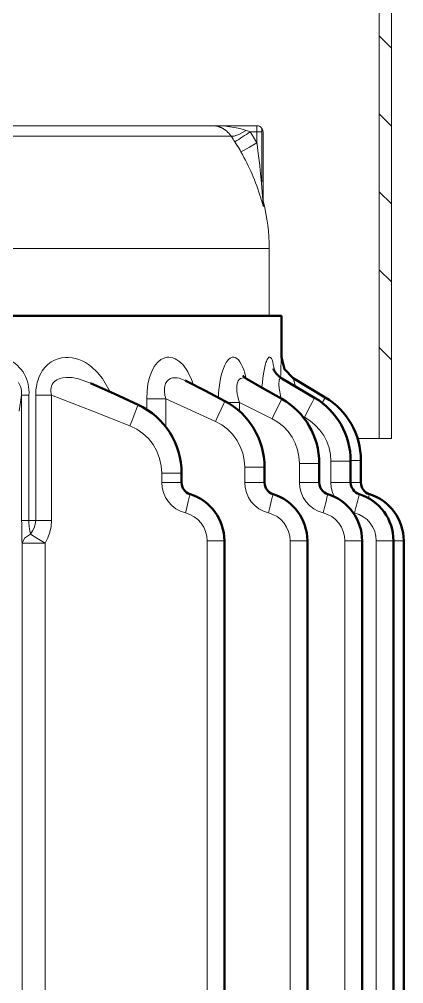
# Model space of a CAD drawing. Header units: millimetres. Extents: x 174875 to 182855, y -330615 to -324972.
# Drawn here: x 177858.9 to 177890.3, y -325692.7 to -325613.9 of the extents above; entities that cross this region are included whole.
import ezdxf

# ---------------------------------------------------------------- set-up
doc = ezdxf.new("R2010")
doc.units = ezdxf.units.MM
doc.header["$LTSCALE"] = 20
doc.layers.get('0').update_dxf_attribs({"lineweight": 15})
doc.layers.add('PDF_几何图形', color=7, linetype='Continuous')
doc.layers.add('实线', color=7, linetype='Continuous')

# ---------------------------------------------------------------- blocks, each defined once
blk = doc.blocks.new('Z$W@#0D7750773333335')
at = {"layer": 'PDF_几何图形', "lineweight": 18}
for points in [[(246.612, -77.469), (203.873, -77.469), (203.873, -78.469), (246.612, -78.469, 0.176318)], [(229.175, -67.883, 0.244776), (229.388, -67.473), (229.388, -65.699), (229.388, -63.924, -0.081731), (229.015, -66.592)], [(213.869, -68.473), (219.367, -68.473, 0.05997), (223.163, -68.016, -0.056639), (223.498, -67.973), (223.519, -67.973), (223.493, -67.973), (223.419, -67.973), (223.3, -67.973), (223.14, -67.973), (224.865, -67.973)]]:
    blk.add_lwpolyline(points, format="xyb", dxfattribs=at)
for points in [[(229.388, -63.928), (229.388, -63.927), (229.388, -63.645), (229.388, -63.027), (229.388, -62.078), (229.388, -60.801), (229.388, -59.204), (229.388, -57.295), (229.388, -55.084), (229.388, -52.583), (229.388, -49.805), (229.388, -46.765)], [(228.535, -65.367), (228.572, -65.342), (228.608, -65.316), (228.645, -65.289), (228.68, -65.262), (228.715, -65.233), (228.749, -65.204), (228.783, -65.174), (228.816, -65.143), (228.849, -65.112), (228.88, -65.08), (228.91, -65.048), (228.94, -65.015), (228.968, -64.982), (228.995, -64.949), (229.021, -64.916), (229.047, -64.882), (229.07, -64.849), (229.093, -64.816), (229.115, -64.783), (229.135, -64.75), (229.154, -64.718), (229.172, -64.686), (229.189, -64.654), (229.205, -64.623), (229.22, -64.592), (229.235, -64.562), (229.248, -64.531), (229.261, -64.5), (229.274, -64.468), (229.286, -64.437), (229.297, -64.405), (229.307, -64.374), (229.317, -64.342), (229.326, -64.31), (229.344, -64.242), (229.358, -64.176), (229.369, -64.111), (229.377, -64.048), (229.383, -63.987), (229.387, -63.924)], [(227.255, -66.173), (227.393, -66.093), (227.531, -66.012), (227.667, -65.93), (227.803, -65.846), (227.938, -65.761), (228.072, -65.675)], [(223.127, -67.973), (223.127, -67.973), (223.128, -67.972), (223.128, -67.972), (223.133, -67.973), (223.136, -67.973), (223.14, -67.973), (223.132, -67.973)], [(203.873, -75.694), (203.873, -76.678), (203.873, -77.271), (203.873, -77.469)]]:
    blk.add_lwpolyline(points, dxfattribs=at)
at = {"layer": 'PDF_几何图形', "lineweight": 13}
for points in [[(228.535, -65.367, -0.005088), (228.072, -65.675, -0.000039), (228.889, -66.928), (228.446, -67.208), (227.994, -67.473), (228.889, -67.473), (228.889, -66.928), (228.914, -66.861), (228.94, -66.794), (228.978, -66.693), (229.015, -66.592), (228.713, -66.061), (228.533, -65.605), (228.535, -65.367), (228.535, -64.804), (228.535, -63.896), (228.535, -62.648), (228.535, -61.066), (228.535, -59.159), (228.535, -56.936), (228.535, -54.411), (228.535, -51.596), (228.535, -48.506), (228.535, -45.157)], [(213.869, -43.799), (209.741, -43.799, -0.700589), (207.391, -48.845)]]:
    blk.add_lwpolyline(points, format="xyb", dxfattribs=at)
at = {"layer": 'PDF_几何图形', "lineweight": 50}
for points in [[(40.967, -79.468), (195.508, -79.468, 0.327536), (199.322, -76.67, -0.327535), (200.276, -75.97), (202.077, -75.97, 0.263448), (207.22, -73.058), (208.004, -71.75), (208.789, -70.443), (209.518, -69.732), (210.503, -69.472), (213.869, -69.472), (213.869, -69.31), (213.869, -68.824), (213.869, -68.017), (213.869, -66.891), (213.869, -65.454), (213.869, -63.71), (213.869, -61.669), (213.869, -59.34), (213.869, -56.734), (213.869, -53.863), (213.869, -50.74), (213.869, -47.38)], [(31.43, -53.89), (31.494, -54.031), (31.558, -54.172), (32.234, -55.66), (32.912, -57.146), (33.59, -58.632), (34.271, -60.118, 0.292975), (41.651, -64.814), (70.426, -64.814), (81.422, -64.814), (195.508, -64.814, 0.327524), (199.322, -62.016, -0.327535), (200.276, -61.316), (201.022, -61.316, 0.292683), (206.618, -57.768), (207.502, -55.828), (208.384, -53.887)], [(31.241, -61.677), (32.706, -64.485), (34.174, -67.291, 0.278809), (41.323, -71.596), (195.508, -71.596, 0.327511), (199.322, -68.797, -0.327535), (200.276, -68.097), (201.512, -68.097, 0.278721), (206.917, -64.849), (207.745, -63.264), (208.572, -61.677, -0.037125), (208.593, -61.643)], [(31.119, -66.689), (32.624, -69.35), (34.132, -72.01, 0.269943), (41.118, -76.07), (195.508, -76.07, 0.327511), (199.322, -73.271, -0.327511), (200.276, -72.571), (201.832, -72.571, 0.269978), (207.095, -69.516), (207.895, -68.102), (208.695, -66.689)], [(31.048, -69.523), (32.581, -72.115), (34.115, -74.707, 0.265023), (41.004, -78.633), (195.508, -78.633, 0.327517), (199.322, -75.834, -0.327535), (200.276, -75.134), (202.017, -75.134, 0.265044), (207.19, -72.187), (207.978, -70.855), (208.765, -69.524)]]:
    blk.add_lwpolyline(points, format="xyb", dxfattribs=at)
at = {"layer": 'PDF_几何图形', "lineweight": 13}
for points in [[(219.367, -68.473), (219.367, -68.311), (219.367, -67.825), (219.367, -67.019), (219.367, -65.895), (219.367, -64.46), (219.367, -62.719), (219.367, -60.682), (219.367, -58.357), (219.367, -55.756), (219.367, -52.891), (219.367, -49.776), (219.367, -46.425), (219.367, -42.855)], [(208.421, -48.006), (208.28, -48.086), (208.119, -48.153), (207.944, -48.203), (207.759, -48.236), (207.573, -48.252), (207.391, -48.255), (206.079, -48.049)], [(85.42, -48.288), (195.319, -48.288), (195.319, -48.573), (195.319, -49.249), (195.319, -50.162), (195.753, -50.389), (196.212, -50.56), (196.689, -50.665), (197.18, -50.701), (197.18, -49.997), (197.18, -49.402), (196.873, -49.37), (196.581, -49.282), (196.31, -49.145), (196.063, -48.972), (195.723, -49.505), (195.319, -50.162), (85.42, -50.162)], [(197.18, -48.255), (196.934, -48.256), (196.692, -48.258), (196.452, -48.26), (196.216, -48.264), (196.099, -48.266), (195.982, -48.269), (195.867, -48.271), (195.754, -48.274), (195.533, -48.281), (195.319, -48.288), (195.723, -48.488), (196.063, -48.972), (196.184, -48.945), (196.311, -48.921), (196.377, -48.909), (196.444, -48.899), (196.479, -48.894), (196.514, -48.889), (196.549, -48.885), (196.584, -48.88), (196.62, -48.876), (196.656, -48.872), (196.692, -48.869), (196.729, -48.865), (196.802, -48.859), (196.876, -48.854), (197.026, -48.848), (197.18, -48.845), (207.391, -48.845), (207.391, -48.722), (207.391, -48.611), (207.391, -48.513), (207.391, -48.43), (207.391, -48.363), (207.391, -48.311), (207.391, -48.275), (207.391, -48.255), (197.18, -48.255), (197.18, -48.43), (197.18, -48.845), (197.18, -49.124), (197.18, -49.402), (207.391, -49.402), (207.824, -49.422), (208.248, -49.485), (208.455, -49.534), (208.656, -49.594), (208.849, -49.664), (209.033, -49.744), (209.208, -49.835), (209.373, -49.935), (209.525, -50.043), (209.666, -50.157), (209.796, -50.279), (209.913, -50.405), (210.018, -50.536), (210.111, -50.669), (210.265, -50.946), (210.376, -51.231), (210.448, -51.518), (210.483, -51.805), (210.485, -52.092), (210.455, -52.378), (210.396, -52.658), (210.309, -52.932), (210.197, -53.199), (210.059, -53.461), (209.896, -53.717), (209.711, -53.965), (209.276, -54.429), (208.754, -54.854), (207.661, -55.478)], [(208.383, -53.889), (208.733, -52.904), (208.829, -52.393), (208.849, -51.879), (208.821, -51.624), (208.761, -51.376), (208.658, -51.138), (208.501, -50.925), (208.398, -50.834), (208.279, -50.757), (208.147, -50.7), (208.002, -50.663), (207.85, -50.646), (207.697, -50.649), (207.543, -50.668), (207.391, -50.701), (207.391, -50.341), (207.391, -49.997), (207.391, -49.681), (207.391, -49.402)], [(207.391, -50.701), (197.18, -50.701)], [(207.391, -50.701), (206.079, -54.082), (204.902, -57.1), (205.285, -57.249), (205.719, -57.417), (206.152, -57.586), (206.488, -57.717), (206.618, -57.768)], [(201.022, -61.316), (201.022, -61.285), (201.022, -61.194), (201.022, -61.046), (201.022, -60.847), (201.022, -60.602), (201.022, -60.322), (201.022, -60.016), (201.022, -59.694), (201.638, -59.65), (202.24, -59.517), (202.82, -59.297), (203.36, -58.995), (203.852, -58.615), (204.279, -58.166), (204.633, -57.656), (204.902, -57.1)], [(206.917, -64.849), (206.726, -64.763), (206.263, -64.553), (205.731, -64.311), (205.258, -64.096), (206.149, -62.137), (207.105, -60.03), (207.105, -59.569), (207.105, -59.14), (207.105, -58.767), (207.105, -58.469), (206.238, -58.469)], [(195.508, -64.814), (195.508, -64.788), (195.508, -64.709), (195.508, -64.58), (195.508, -64.407), (195.508, -64.195), (195.508, -63.952), (195.508, -63.686), (195.508, -63.407), (195.893, -63.375), (196.266, -63.281), (196.621, -63.127), (196.946, -62.917), (197.235, -62.653), (197.475, -62.345), (197.662, -62.001), (197.788, -61.631), (197.924, -61.232), (198.124, -60.861), (198.384, -60.526), (198.695, -60.238), (199.051, -60.005), (199.44, -59.834), (199.852, -59.729), (200.276, -59.694), (200.276, -60.168), (200.276, -60.69), (200.276, -61.135), (200.276, -61.316)], [(200.276, -59.694), (201.022, -59.694)], [(207.105, -60.03), (204.815, -60.03)], [(208.573, -61.677), (208.782, -61.132), (208.815, -60.947), (208.824, -60.764), (208.805, -60.585), (208.752, -60.414), (208.66, -60.254), (208.523, -60.115), (208.34, -60.007), (208.12, -59.939), (207.999, -59.92), (207.874, -59.912), (207.746, -59.913), (207.618, -59.922), (207.49, -59.939), (207.361, -59.963), (207.233, -59.994), (207.106, -60.03)], [(199.322, -62.016), (199.275, -62.004), (199.144, -61.971), (198.948, -61.922), (198.714, -61.863), (198.466, -61.801), (198.222, -61.74), (197.995, -61.683), (197.788, -61.631)], [(83.389, -63.172), (83.66, -63.16), (84.379, -63.246), (85.356, -63.407), (195.508, -63.407)], [(201.512, -68.097), (201.512, -67.916), (201.512, -67.471), (201.512, -66.949), (201.512, -66.475), (202.095, -66.435), (202.665, -66.313), (203.216, -66.113), (203.731, -65.837), (204.205, -65.489), (204.623, -65.077), (204.977, -64.609), (205.258, -64.096)], [(207.19, -64.327), (207.614, -64.349), (208.014, -64.385), (208.402, -64.437), (208.77, -64.503), (209.115, -64.584), (209.279, -64.63), (209.435, -64.68), (209.582, -64.732), (209.718, -64.787), (209.845, -64.845), (209.963, -64.905), (210.069, -64.968), (210.165, -65.033), (210.32, -65.165), (210.428, -65.302), (210.488, -65.44), (210.501, -65.577), (210.469, -65.711), (210.394, -65.842), (210.28, -65.966), (210.128, -66.085), (209.941, -66.198), (209.723, -66.302), (209.476, -66.399), (209.202, -66.489), (208.743, -66.61)], [(206.089, -66.049), (206.797, -66.049), (206.797, -65.066)], [(208.695, -66.689), (208.718, -66.646), (208.774, -66.514), (208.802, -66.384), (208.799, -66.259), (208.759, -66.142), (208.679, -66.038), (208.558, -65.951), (208.397, -65.887), (208.203, -65.847), (207.988, -65.833), (207.758, -65.842), (207.518, -65.871), (207.277, -65.917), (207.036, -65.977), (206.798, -66.049), (206.12, -67.411), (205.473, -68.711), (205.836, -68.891), (206.247, -69.095), (206.656, -69.298), (206.973, -69.456), (207.095, -69.516)], [(195.508, -71.596), (195.508, -71.438), (195.508, -71.052), (195.508, -70.599), (195.508, -70.188), (195.896, -70.156), (196.274, -70.06), (196.631, -69.903), (196.956, -69.69), (197.242, -69.426), (197.48, -69.119), (197.663, -68.778), (197.788, -68.412), (197.924, -68.013), (198.125, -67.641), (198.385, -67.306), (198.697, -67.018), (199.052, -66.785), (199.44, -66.615), (199.852, -66.51), (200.276, -66.475), (200.276, -66.797), (200.276, -67.103), (200.276, -67.384), (200.276, -67.628), (200.276, -67.827), (200.276, -67.975), (200.276, -68.066), (200.276, -68.097)], [(200.276, -66.475), (201.512, -66.475)], [(223.128, -67.972), (223.129, -67.972), (223.134, -67.971), (223.143, -67.97), (223.158, -67.969), (223.176, -67.967), (223.198, -67.965), (223.224, -67.963), (223.255, -67.961), (223.288, -67.958), (223.325, -67.955), (223.364, -67.953), (223.407, -67.949), (223.452, -67.946), (223.501, -67.942), (223.551, -67.939), (223.605, -67.935), (223.66, -67.931), (223.719, -67.926), (223.779, -67.922), (223.844, -67.917), (223.909, -67.912), (223.981, -67.907), (224.053, -67.901), (224.132, -67.895), (224.211, -67.889), (224.299, -67.881), (224.387, -67.874), (224.483, -67.866), (224.58, -67.858), (224.687, -67.849), (224.793, -67.839), (224.909, -67.829), (225.025, -67.819), (225.151, -67.807), (225.278, -67.795), (225.415, -67.781), (225.553, -67.768), (225.704, -67.752), (225.855, -67.737), (226.02, -67.719), (226.185, -67.701), (226.366, -67.681), (226.547, -67.66), (226.745, -67.637), (226.943, -67.613), (227.16, -67.586), (227.376, -67.558), (227.615, -67.526), (227.853, -67.493), (227.924, -67.483), (227.994, -67.473), (227.646, -66.861), (227.366, -66.369), (227.255, -66.173), (227.034, -66.296), (226.812, -66.417), (226.587, -66.536), (226.361, -66.65), (226.132, -66.763), (225.903, -66.871), (225.673, -66.976), (225.443, -67.078), (225.213, -67.175), (224.984, -67.269), (224.73, -67.368), (224.478, -67.462), (224.228, -67.552), (223.98, -67.637), (223.735, -67.716), (223.496, -67.791), (223.37, -67.83), (223.247, -67.866), (223.13, -67.901), (223.02, -67.934), (222.967, -67.949), (222.918, -67.964), (222.875, -67.978), (222.841, -67.99), (222.832, -67.993), (222.823, -67.997), (222.816, -68), (222.811, -68.002), (222.808, -68.005), (222.808, -68.007), (222.81, -68.008), (222.813, -68.009), (222.815, -68.01), (222.817, -68.01), (223.132, -67.973)], [(228.889, -67.866), (228.889, -67.692), (228.889, -67.473), (229.242, -67.473), (229.388, -67.473)], [(197.788, -68.412), (198.222, -68.521), (198.714, -68.644), (199.144, -68.752), (199.322, -68.797)], [(208.018, -67.885), (208.067, -67.888), (208.441, -67.922), (208.798, -67.962), (209.132, -68.009), (209.439, -68.062), (209.716, -68.121), (209.957, -68.184), (210.062, -68.217), (210.157, -68.25), (210.241, -68.285), (210.314, -68.319), (210.424, -68.389), (210.487, -68.458), (210.502, -68.526), (210.469, -68.592), (210.39, -68.653), (210.27, -68.711), (210.107, -68.764), (209.908, -68.814), (209.678, -68.858), (209.417, -68.898), (209.382, -68.902)], [(223.163, -68.016), (223.162, -68.016), (223.157, -68.016), (223.148, -68.016), (223.135, -68.015), (223.118, -68.015), (223.097, -68.015), (223.071, -68.014), (223.066, -68.014), (223.06, -68.014), (223.054, -68.014), (223.048, -68.014), (223.041, -68.014), (223.035, -68.014), (223.028, -68.013), (223.021, -68.013), (223.014, -68.013), (223.007, -68.013), (222.999, -68.013), (222.991, -68.013), (222.983, -68.013), (222.975, -68.013), (222.966, -68.012), (222.957, -68.012), (222.948, -68.012), (222.939, -68.012), (222.929, -68.012), (222.919, -68.012), (222.909, -68.012), (222.899, -68.011), (222.889, -68.011), (222.879, -68.011), (222.868, -68.011), (222.858, -68.011), (222.848, -68.011), (222.837, -68.01), (222.827, -68.01), (222.817, -68.01)], [(201.832, -72.571), (201.832, -72.541), (201.832, -72.45), (201.832, -72.302), (201.832, -72.102), (201.832, -71.858), (201.832, -71.578), (201.832, -71.271), (201.832, -70.95), (202.392, -70.912), (202.94, -70.798), (203.47, -70.609), (203.968, -70.349), (204.428, -70.022), (204.837, -69.635), (205.188, -69.195), (205.473, -68.711)], [(208.765, -69.524), (208.791, -69.459), (208.784, -69.397), (208.739, -69.346), (208.656, -69.306), (208.538, -69.281), (208.389, -69.269), (208.214, -69.272), (207.817, -69.314), (207.38, -69.399), (207.125, -69.462)], [(208.84, -69.408), (209.118, -69.416), (209.157, -69.418), (209.196, -69.419), (209.234, -69.42), (209.272, -69.422), (209.346, -69.424), (209.418, -69.427), (209.556, -69.432), (209.686, -69.437), (209.808, -69.442), (209.923, -69.446), (209.977, -69.449), (210.028, -69.451), (210.078, -69.453), (210.125, -69.455), (210.211, -69.459), (210.287, -69.462), (210.351, -69.465), (210.404, -69.468), (210.427, -69.469), (210.447, -69.47), (210.464, -69.47), (210.478, -69.471), (210.496, -69.472), (210.503, -69.472), (210.503, -69.472)], [(195.508, -70.188), (41.323, -70.188), (41.323, -70.467), (41.323, -70.733), (41.323, -70.976), (41.323, -71.188), (41.323, -71.362), (41.323, -71.49), (41.323, -71.569), (41.323, -71.596)], [(208.789, -70.443), (208.784, -70.444), (208.778, -70.446), (208.77, -70.448), (208.747, -70.454), (208.716, -70.462), (208.676, -70.472), (208.629, -70.484), (208.602, -70.491), (208.574, -70.499), (208.559, -70.503), (208.544, -70.507), (208.528, -70.511), (208.512, -70.515), (208.444, -70.533), (208.372, -70.552), (208.294, -70.573), (208.212, -70.596), (208.17, -70.608), (208.126, -70.62), (208.115, -70.623)], [(195.508, -76.07), (195.508, -76.043), (195.508, -75.965), (195.508, -75.836), (195.508, -75.663), (195.508, -75.451), (195.508, -75.207), (195.508, -74.941), (195.508, -74.662), (195.896, -74.63), (196.274, -74.534), (196.63, -74.378), (196.955, -74.165), (197.242, -73.901), (197.48, -73.594), (197.663, -73.253), (197.788, -72.887), (197.925, -72.486), (198.126, -72.113), (198.386, -71.779), (198.698, -71.492), (199.054, -71.259), (199.443, -71.089), (199.854, -70.985), (200.276, -70.95), (200.276, -71.424), (200.276, -71.946), (200.276, -72.39), (200.276, -72.571)], [(200.276, -70.95), (201.832, -70.95)], [(202.017, -75.134), (202.017, -74.953), (202.017, -74.508), (202.017, -73.986), (202.017, -73.513), (202.562, -73.476), (203.097, -73.365), (203.615, -73.184), (204.102, -72.933), (204.553, -72.618), (204.955, -72.245), (205.303, -71.821), (205.59, -71.354)], [(205.666, -71.208), (205.59, -71.354), (205.949, -71.541), (206.354, -71.752), (206.757, -71.962), (207.07, -72.124), (207.19, -72.187)], [(199.322, -73.271), (199.144, -73.227), (198.714, -73.119), (198.222, -72.996), (197.788, -72.887)], [(207.22, -73.058), (207.092, -72.99), (206.761, -72.816)], [(199.118, -73.788), (199.44, -73.652), (199.852, -73.547), (200.276, -73.513), (200.276, -73.834), (200.276, -74.14), (200.276, -74.421), (200.276, -74.665), (200.276, -74.864), (200.276, -75.012), (200.276, -75.103), (200.276, -75.134)], [(200.276, -73.513), (202.017, -73.513)], [(41.118, -76.07), (41.118, -75.913), (41.118, -75.527), (41.118, -75.073), (41.118, -74.662), (195.508, -74.662)], [(195.508, -78.633), (195.508, -78.475), (195.508, -78.089), (195.508, -77.636), (195.508, -77.225), (195.893, -77.193), (196.266, -77.099), (196.621, -76.945), (196.946, -76.735), (197.235, -76.471), (197.475, -76.163), (197.662, -75.819), (197.788, -75.449), (197.82, -75.333)], [(197.788, -75.449), (198.222, -75.558), (198.714, -75.681), (199.144, -75.789), (199.322, -75.834)], [(200.276, -75.97), (200.276, -75.715), (200.276, -75.134)], [(202.077, -75.97), (202.077, -75.939), (202.077, -75.848), (202.077, -75.7), (202.077, -75.501), (202.077, -75.133)], [(199.322, -76.67), (199.275, -76.658), (199.144, -76.625), (198.996, -76.588)], [(41.004, -77.225), (195.508, -77.225)], [(195.508, -79.468), (195.508, -79.442), (195.508, -79.363), (195.508, -79.234), (195.508, -79.061), (195.508, -78.633)]]:
    blk.add_lwpolyline(points, dxfattribs=at)
at = {"layer": 'PDF_几何图形', "lineweight": 50}
for points in [[(208.695, -66.689), (208.698, -66.684), (208.7, -66.679), (208.71, -66.662), (208.72, -66.646), (208.73, -66.63), (208.74, -66.614), (208.751, -66.599), (208.761, -66.584), (208.768, -66.573), (208.775, -66.563), (208.783, -66.553), (208.79, -66.543), (208.798, -66.533), (208.805, -66.524), (208.814, -66.512), (208.824, -66.501), (208.833, -66.49), (208.842, -66.48), (208.85, -66.47), (208.859, -66.46), (208.867, -66.451), (208.875, -66.443), (208.883, -66.435), (208.891, -66.427), (208.898, -66.42), (208.905, -66.413), (208.912, -66.407), (208.918, -66.401), (208.925, -66.395), (208.931, -66.389), (208.936, -66.385), (208.942, -66.38), (208.947, -66.376), (208.952, -66.372), (208.956, -66.368), (208.96, -66.365), (208.964, -66.362), (208.968, -66.359), (208.971, -66.356), (208.974, -66.354), (208.977, -66.352), (208.979, -66.35), (208.982, -66.349), (208.983, -66.348), (208.985, -66.347), (208.986, -66.346), (208.987, -66.345), (208.987, -66.345), (208.987, -66.345)], [(208.765, -69.525), (208.765, -69.524), (208.765, -69.524), (208.779, -69.5), (208.794, -69.477), (208.808, -69.455), (208.823, -69.432), (208.838, -69.41), (208.853, -69.389), (208.869, -69.367), (208.884, -69.346), (208.9, -69.326), (208.916, -69.306), (208.927, -69.293), (208.938, -69.28), (208.949, -69.267), (208.96, -69.254), (208.971, -69.242), (208.981, -69.23), (208.997, -69.212), (209.014, -69.195), (209.03, -69.178), (209.046, -69.162), (209.062, -69.146), (209.078, -69.131), (209.094, -69.116), (209.109, -69.102), (209.125, -69.088), (209.141, -69.074), (209.156, -69.061), (209.171, -69.049), (209.186, -69.037), (209.201, -69.025), (209.215, -69.014), (209.23, -69.003), (209.244, -68.993), (209.257, -68.983), (209.271, -68.973), (209.284, -68.964), (209.297, -68.955), (209.31, -68.947), (209.322, -68.939), (209.334, -68.931), (209.346, -68.924), (209.358, -68.917), (209.369, -68.91), (209.38, -68.904), (209.39, -68.898), (209.4, -68.892), (209.41, -68.887), (209.42, -68.882), (209.429, -68.877), (209.438, -68.872), (209.447, -68.868), (209.455, -68.864), (209.463, -68.86), (209.471, -68.856), (209.478, -68.853), (209.485, -68.85), (209.492, -68.847), (209.498, -68.844), (209.504, -68.841), (209.509, -68.839), (209.515, -68.837), (209.519, -68.835), (209.524, -68.833), (209.528, -68.831), (209.532, -68.83), (209.535, -68.829), (209.539, -68.827), (209.541, -68.826), (209.544, -68.826), (209.546, -68.825), (209.547, -68.824), (209.548, -68.824), (209.549, -68.824), (209.55, -68.823), (209.55, -68.823)]]:
    blk.add_lwpolyline(points, dxfattribs=at)
at = {"layer": 'PDF_几何图形', "lineweight": 18}
blk.add_lwpolyline([(224.865, -67.866), (228.889, -67.866), (228.915, -67.866), (228.941, -67.866), (228.966, -67.867), (228.991, -67.867), (229.015, -67.867), (229.038, -67.868), (229.059, -67.869), (229.08, -67.87), (229.099, -67.871), (229.116, -67.873), (229.132, -67.874), (229.145, -67.876), (229.156, -67.877), (229.165, -67.878), (229.171, -67.88), (229.174, -67.881), (229.175, -67.882), (229.175, -67.883), (229.132, -67.91), (229.087, -67.932), (229.039, -67.95), (228.99, -67.963), (228.94, -67.97), (228.889, -67.973), (224.865, -67.973), (224.865, -67.946)], close=True, dxfattribs=at)
at = {"layer": 'PDF_几何图形', "lineweight": 25}
for points in [[(210.281, -78.469), (211.281, -77.469)], [(216.643, -78.469), (217.642, -77.469)], [(223.004, -78.469), (224.004, -77.469)], [(229.365, -78.469), (230.365, -77.469)], [(235.727, -78.469), (236.726, -77.469)]]:
    blk.add_lwpolyline(points, dxfattribs=at)
at = {"layer": 'PDF_几何图形', "lineweight": 13}
blk.add_ellipse((206.636, -60.531), major_axis=(3.856, 0.366), ratio=0.526152, start_param=5.097238, end_param=7.682151, dxfattribs=at)
blk = doc.blocks.new('英铄BN(A)S250系列-主视图')
at = {"layer": '实线'}
blk.add_blockref('Z$W@#0D7750773333335', (-1420.212, 23084.806), dxfattribs=at)

msp = doc.modelspace()

# ---------------------------------------------------------------- block references
at = {"rotation": 90}
msp.add_blockref('英铄BN(A)S250系列-主视图', (200895.648, -324431.792), dxfattribs=at)

doc.saveas('drawing.dxf')
